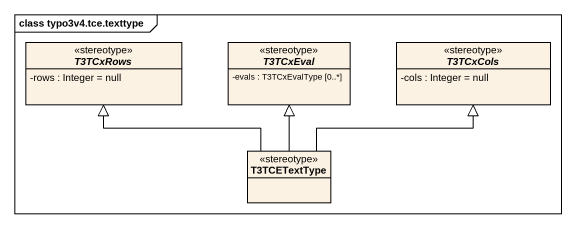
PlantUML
@startuml
mainframe class typo3v4.tce.texttype
hide circle
hide empty members
skinparam classAttributeIconSize 0
abstract class T3TCxRows <<stereotype>> {
  -rows : Integer = null
}
abstract class T3TCxEval <<stereotype>> {
  -evals : T3TCxEvalType [0..*]
}
abstract class T3TCxCols <<stereotype>> {
  -cols : Integer = null
}
class T3TCETextType <<stereotype>>
T3TCETextType -left-|> T3TCxRows
T3TCETextType -up-|> T3TCxEval
T3TCETextType -right-|> T3TCxCols
@enduml
